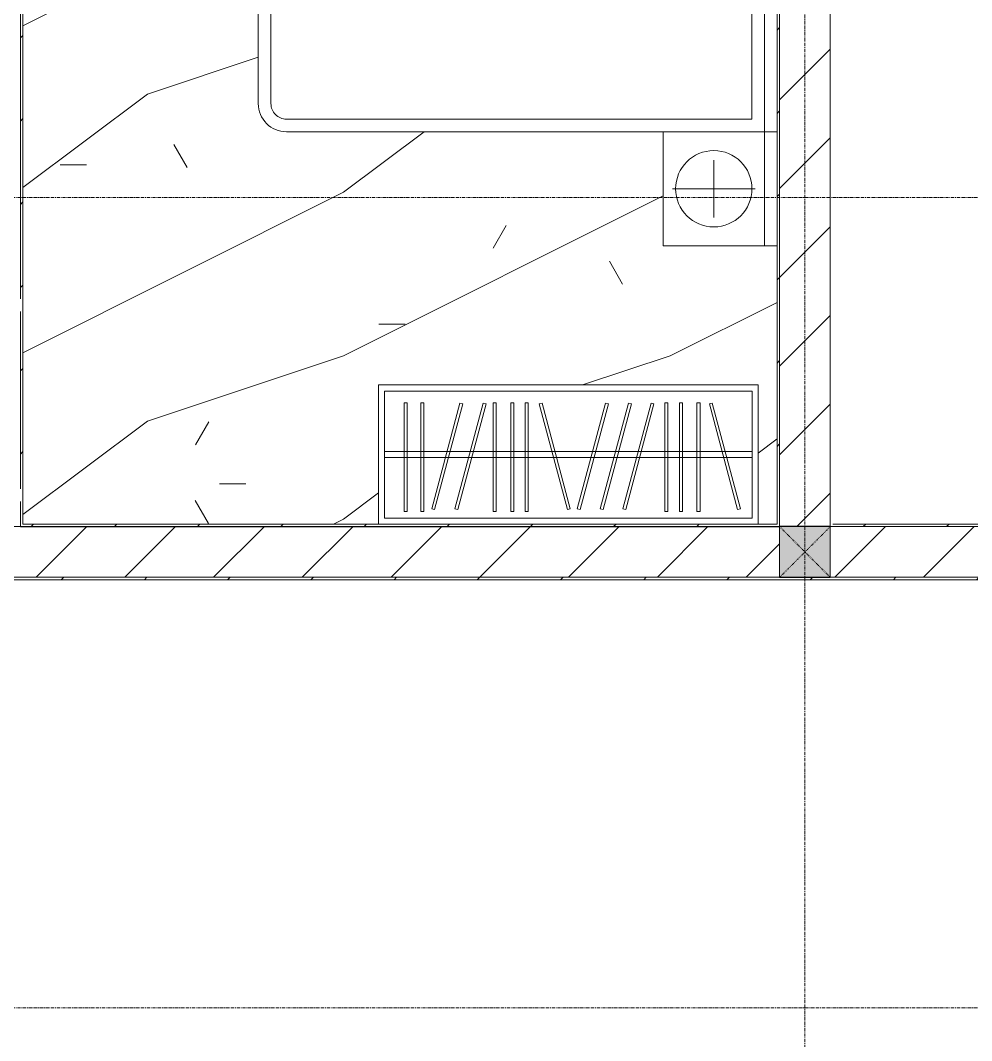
# Model space of a CAD drawing. Header units: millimetres. Extents: x 5121 to 246734, y -48180 to 129206.
# Drawn here: x 96853 to 100611, y 33707 to 37737 of the extents above; entities that cross this region are included whole.
import ezdxf

# ---------------------------------------------------------------- set-up
doc = ezdxf.new("R2010")
doc.units = ezdxf.units.MM
doc.linetypes.add('Dash', pattern=[6, 3, -3])
doc.linetypes.add('Grid Line', pattern=[22.225, 12.7, -3.175, 3.175, -3.175])
for name, color, linetype, lineweight in [('0-1', 7, 'Continuous', 5), ('A-FLOR-PATT-1', 9, 'Continuous', 9), ('A-WALL', 113, 'Continuous', 9), ('A-WALL-1', 250, 'Continuous', 18), ('A-WALL-PATT-2', 50, 'Continuous', 9), ('A-WALL-PATT-3', 111, 'Continuous', 9), ('I-FURN-1', 253, 'Continuous', 9), ('S-COLS', 52, 'Continuous', 9), ('S-COLS-1', 7, 'Continuous', 5), ('S-COLS-5', 52, 'Continuous', 25), ('S-COLS-6', 52, 'Dash', 9), ('S-COLS-HDLN', 52, 'Dash', 9), ('S-GRID-1', 1, 'Grid Line', 9)]:
    doc.layers.add(name, color=color, linetype=linetype, lineweight=lineweight)
pattern_1 = [(45, (0, 0), (-164.40233, 164.40233), [])]
pattern_2 = [(45, (0, 0), (-175.3625, 175.3625), [])]

# ---------------------------------------------------------------- blocks, each defined once
blk = doc.blocks.new('GIUONG NGU-2TAB-1600x2000 - GIUONG NGU-2TAB-1600x2000-V169-TKCS_MB TỔNG THỂ TẦNG 1')
at = {"layer": 'I-FURN-1'}
for p, q in [((458.5, -50), (458.5, 0)), ((458.5, 0), (458.5, -50)), ((2108.2, -50), (2108.2, 0)), ((2108.2, 0), (2108.2, -50)), ((2558.2, -50), (2558.2, 0)), ((458.5, -50), (178.3, -50)), ((178.3, -50), (458.5, -50)), ((458.5, -50), (178.3, -50)), ((458.5, -450.3), (458.5, -50)), ((2108.2, -50), (458.5, -50)), ((458.5, -50), (458.5, -1938.9)), ((458.5, -50), (2108.2, -50)), ((458.5, -1938.9), (458.5, -50)), ((458.5, -450.3), (458.5, -50)), ((458.5, -50), (2108.2, -50)), ((2558.2, -50), (2108.2, -50)), ((2108.2, -50), (2108.2, -450.3)), ((2108.2, -1938.9), (2108.2, -50)), ((2108.2, -50), (2558.2, -50)), ((2108.2, -50), (2558.2, -50)), ((2108.2, -450.3), (2108.2, -50)), ((2108.2, -50), (2108.2, -1938.9)), ((2558.2, -450.3), (2558.2, -50)), ((2558.2, -50), (2558.2, -450.3)), ((8.5, -100), (8.5, -450.3)), ((8.5, -100), (8.5, -450.3)), ((233.5, -86.8), (233.5, -413.5)), ((508.5, -100), (2058.2, -100)), ((508.5, -1938.9), (508.5, -100)), ((2058.2, -100), (2058.2, -1938.9)), ((2333.2, -86.8), (2333.2, -413.5)), ((120.2, -250.2), (346.8, -250.2)), ((2446.5, -250.2), (2219.8, -250.2)), ((8.5, -450.3), (458.5, -450.3)), ((8.5, -450.3), (458.5, -450.3)), ((2108.2, -450.3), (2558.2, -450.3)), ((2558.2, -450.3), (2108.2, -450.3)), ((1997.1, -2000), (569.6, -2000)), ((569.6, -2050), (1997.1, -2050)), ((1997.1, -2050), (569.6, -2050))]:
    blk.add_line(p, q, dxfattribs=at)
for centre in [(233.5, -250.2), (2333.2, -250.2)]:
    blk.add_circle(centre, 150.7, dxfattribs=at)
for centre, radius, start, end in [((569.6, -1938.9), 111.1, 180, 270), ((569.6, -1938.9), 111.1, 180, 270), ((569.6, -1938.9), 61.1, 180, 270), ((1997.1, -1938.9), 111.1, 270, 360), ((1997.1, -1938.9), 61.1, 270, 0), ((1997.1, -1938.9), 111.1, 270, 0)]:
    blk.add_arc(centre, radius, start, end, dxfattribs=at)
blk = doc.blocks.new('TU QUAN AO-SUITE ROOM_3 - TU QUAN AO-SUITE ROOM_3-V170-TKCS_MB TỔNG THỂ TẦNG 1')
at = {"layer": 'I-FURN-1'}
for p, q in [((0, 0), (-550, 0)), ((-550, 0), (-550, -1500)), ((-550, -1500), (-550, 0)), ((-550, 0), (0, 0)), ((-550, -24), (-550, -576)), ((-526, -24), (-24, -24)), ((-526, -1476), (-526, -24)), ((-526, -24), (-526, -600)), ((-287, -24), (-287, -576)), ((-263, -24), (-263, -576)), ((-24, -24), (-24, -1476)), ((-478.3, -181.1), (-61.3, -69.4)), ((-61.3, -69.4), (-58.2, -80.9)), ((-58.2, -80.9), (-475.2, -192.7)), ((-475.2, -192.7), (-478.3, -181.1)), ((-480.1, -229.7), (-50.1, -229.7)), ((-480.1, -241.7), (-480.1, -229.7)), ((-50.1, -241.7), (-480.1, -241.7)), ((-50.1, -229.7), (-50.1, -241.7)), ((-480.1, -299.2), (-50.1, -299.2)), ((-480.1, -311.2), (-480.1, -299.2)), ((-50.1, -311.2), (-480.1, -311.2)), ((-50.1, -299.2), (-50.1, -311.2)), ((-480.1, -356.4), (-50.1, -356.4)), ((-480.1, -368.4), (-480.1, -356.4)), ((-50.1, -356.4), (-50.1, -368.4)), ((-50.1, -368.4), (-480.1, -368.4)), ((-475.2, -411.5), (-478.3, -423.1)), ((-478.3, -423.1), (-61.3, -534.9)), ((-58.2, -523.3), (-475.2, -411.5)), ((-475.2, -500.3), (-478.3, -511.9)), ((-478.3, -511.9), (-61.3, -623.6)), ((-58.2, -612.1), (-475.2, -500.3)), ((-61.3, -534.9), (-58.2, -523.3)), ((-526, -1476), (-526, -600)), ((-475.2, -591.5), (-478.3, -603.1)), ((-478.3, -603.1), (-61.3, -714.9)), ((-58.2, -703.3), (-475.2, -591.5)), ((-287, -576), (-287, -1476)), ((-263, -576), (-263, -1476)), ((-61.3, -623.6), (-58.2, -612.1)), ((-61.3, -714.9), (-58.2, -703.3)), ((-478.3, -853.9), (-61.3, -742.1)), ((-58.2, -753.7), (-475.2, -865.5)), ((-61.3, -742.1), (-58.2, -753.7)), ((-475.2, -865.5), (-478.3, -853.9)), ((-480.1, -908.6), (-480.1, -920.6)), ((-480.1, -908.6), (-480.1, -920.6)), ((-50.1, -908.6), (-480.1, -908.6)), ((-480.1, -920.6), (-50.1, -920.6)), ((-50.1, -920.6), (-50.1, -908.6)), ((-480.1, -965.8), (-480.1, -977.8)), ((-480.1, -965.8), (-480.1, -977.8)), ((-50.1, -965.8), (-480.1, -965.8)), ((-50.1, -977.8), (-50.1, -965.8)), ((-480.1, -977.8), (-50.1, -977.8)), ((-480.1, -1035.3), (-480.1, -1047.3)), ((-480.1, -1035.3), (-480.1, -1047.3)), ((-50.1, -1035.3), (-480.1, -1035.3)), ((-480.1, -1047.3), (-50.1, -1047.3)), ((-50.1, -1047.3), (-50.1, -1035.3)), ((-475.2, -1075.3), (-478.3, -1086.9)), ((-478.3, -1086.9), (-61.3, -1198.6)), ((-58.2, -1187.1), (-475.2, -1075.3)), ((-475.2, -1166.5), (-478.3, -1178.1)), ((-58.2, -1278.3), (-475.2, -1166.5)), ((-478.3, -1178.1), (-61.3, -1289.9)), ((-61.3, -1198.6), (-58.2, -1187.1)), ((-61.3, -1289.9), (-58.2, -1278.3)), ((-480.1, -1320.5), (-480.1, -1332.5)), ((-480.1, -1320.5), (-480.1, -1332.5)), ((-50.1, -1320.5), (-480.1, -1320.5)), ((-50.1, -1332.5), (-50.1, -1320.5)), ((-480.1, -1332.5), (-50.1, -1332.5)), ((-480.1, -1386.9), (-480.1, -1398.9)), ((-480.1, -1386.9), (-480.1, -1398.9)), ((-50.1, -1386.9), (-480.1, -1386.9)), ((-480.1, -1398.9), (-50.1, -1398.9)), ((-50.1, -1398.9), (-50.1, -1386.9)), ((-24, -1476), (-526, -1476)), ((-550, -1500), (0, -1500)), ((0, -1500), (-550, -1500))]:
    blk.add_line(p, q, dxfattribs=at)
blk = doc.blocks.new('NCV_TKTC_TANG 1_rvt-1-TKCS_MB TỔNG THỂ TẦNG 1')
at = {"layer": 'A-FLOR-PATT-1'}
h = blk.add_hatch(dxfattribs=at)
h.set_pattern_fill('FP_5', color=256, style=0, pattern_type=2)
h.set_pattern_definition([(0, (0, 0), (2519.68, 629.92), [103.937, -1785.823, 103.937, -1785.823, -10078.72]), (0, (0, 0), (2519.68, 629.92), [-3779.52, 103.937, -3675.583, 103.937, -1785.823, -4409.44]), (0, (0, 0), (2519.68, 629.92), [-9448.8, 103.937, -1155.903, 103.937, -3045.663]), (120, (944.9, 314.96), (-1805.3667, 1867.147), [103.937, -1785.823, 103.937, -11864.543]), (120, (944.9, 314.96), (-1805.3667, 1867.147), [-1993.697, -1785.823, 103.937, -3675.583, -6299.2]), (120, (944.9, 314.96), (-1805.3667, 1867.147), [-7559.04, 103.937, -1785.823, 103.937, -4305.503]), (120, (944.9, 314.96), (-1805.3667, 1867.147), [-9552.737, -1155.903, 103.937, -3045.663]), (240, (1259.84, 1574.8), (-714.3133, -2497.067), [103.937, -1785.823, 103.937, -11864.543]), (240, (1259.84, 1574.8), (-714.3133, -2497.067), [-1993.697, -1785.823, 103.937, -3675.583, -6299.2]), (240, (1259.84, 1574.8), (-714.3133, -2497.067), [-7559.04, 103.937, -1785.823, 103.937, -4305.503]), (240, (1259.84, 1574.8), (-714.3133, -2497.067), [-9552.737, -1155.903, 103.937, -3045.663])])
h.paths.add_polyline_path([(99767.6, 35746.9), (99842.6, 35746.9), (99842.6, 36847.1), (99392.2, 36847.1), (99392.2, 37297.1), (97903.7, 37297.1), (97874.9, 37300.9), (97848.1, 37312), (97825.1, 37329.6), (97807.5, 37352.6), (97796.4, 37379.4), (97792.6, 37408.2), (97792.6, 38835.6), (97796.4, 38864.4), (97807.5, 38891.2), (97825.1, 38914.2), (97848.1, 38931.9), (97874.9, 38943), (97903.7, 38946.7), (99392.2, 38946.7), (99392.2, 39396.7), (99742.6, 39396.7), (99742.6, 40126.9), (96862.6, 40126.9), (96862.6, 35746.9), (98267.6, 35746.9), (98267.6, 36296.9), (99767.6, 36296.9)])
h = blk.add_hatch(dxfattribs=at)
h.set_pattern_fill('FP_4', color=256, style=0, pattern_type=2)
h.set_pattern_definition([(216.87, (516.46, 1291.15), (3873.4454, 2582.3069), [645.575, -5810.175]), (206.565, (1291.15, 903.8), (-1291.1515, -1291.1492), [1443.55, -1443.55]), (198.435, (1291.15, 258.23), (-2582.2983, -1291.1527), [816.596, -3266.38])])
h.paths.add_polyline_path([(99767.6, 35746.9), (99842.6, 35746.9), (99842.6, 36847.1), (99392.2, 36847.1), (99392.2, 37297.1), (97903.7, 37297.1), (97874.9, 37300.9), (97848.1, 37312), (97825.1, 37329.6), (97807.5, 37352.6), (97796.4, 37379.4), (97792.6, 37408.2), (97792.6, 38835.6), (97796.4, 38864.4), (97807.5, 38891.2), (97825.1, 38914.2), (97848.1, 38931.9), (97874.9, 38943), (97903.7, 38946.7), (99392.2, 38946.7), (99392.2, 39396.7), (99742.6, 39396.7), (99742.6, 40126.9), (96862.6, 40126.9), (96862.6, 35746.9), (98267.6, 35746.9), (98267.6, 36296.9), (99767.6, 36296.9)])
at = {"layer": 'A-WALL-PATT-2'}
h = blk.add_hatch(dxfattribs=at)
h.set_pattern_fill('FP_10', color=256, style=0, pattern_type=2)
h.set_pattern_definition(pattern_1)
h.paths.add_polyline_path([(96852.9, 35737.4), (96862.6, 35737.4), (96862.6, 40136.9), (96852.6, 40136.9), (96852.6, 35737.4)])
h = blk.add_hatch(dxfattribs=at)
h.set_pattern_fill('FP_10', color=256, style=0, pattern_type=2)
h.set_pattern_definition(pattern_1)
h.paths.add_polyline_path([(99852.3, 35746.9), (99852.6, 35746.9), (99852.6, 39226.9), (99842.6, 39226.9), (99842.6, 35746.9)])
h = blk.add_hatch(dxfattribs=at)
h.set_pattern_fill('FP_10', color=256, style=0, pattern_type=2)
h.set_pattern_definition(pattern_1)
h.paths.add_polyline_path([(98958.5, 35737.4), (99852.6, 35737.4), (99852.3, 35746.9), (96862.6, 35746.9), (96862.6, 35737.4), (98267.6, 35737.4)])
at = {"layer": 'A-WALL-1'}
for p, q in [((96852.6, 40136.9), (96852.6, 36636.9)), ((96862.6, 35746.9), (96862.6, 40126.9)), ((99842.6, 39226.9), (99842.6, 35746.9)), ((99852.6, 35746.9), (99852.6, 39226.9)), ((96852.6, 36586.9), (96852.6, 35886.9)), ((96852.6, 35836.9), (96852.6, 35736.9)), ((99842.6, 35746.9), (96862.6, 35746.9)), ((99852.6, 35736.9), (99852.6, 35746.9)), ((96852.6, 35736.9), (96862.6, 35736.9)), ((96862.6, 35736.9), (99852.6, 35736.9))]:
    blk.add_line(p, q, dxfattribs=at)
at = {"layer": 'I-FURN-1'}
for name, p, rotation in [('GIUONG NGU-2TAB-1600x2000 - GIUONG NGU-2TAB-1600x2000-V169-TKCS_MB TỔNG THỂ TẦNG 1', (99842.6, 39405.2), 270.0000000000005), ('TU QUAN AO-SUITE ROOM_3 - TU QUAN AO-SUITE ROOM_3-V170-TKCS_MB TỔNG THỂ TẦNG 1', (99767.6, 35746.9), 269.9999999999996)]:
    blk.add_blockref(name, p, dxfattribs=dict(at, rotation=rotation))
blk = doc.blocks.new('G1_SOF - BO TRU - 200x200-3050151-TKCS_MB TỔNG THỂ TẦNG 1')
at = {"layer": 'S-COLS-HDLN'}
for p, q in [((-100, 100), (100, -100)), ((100, 100), (-100, -100))]:
    blk.add_line(p, q, dxfattribs=at)

msp = doc.modelspace()

# ---------------------------------------------------------------- hatches: boundary and pattern name
at = {"layer": 'A-WALL-PATT-3'}
h = msp.add_hatch(dxfattribs=at)
h.set_pattern_fill('FP_1', color=256, style=0, pattern_type=2)
h.set_pattern_definition(pattern_2)
h.paths.add_polyline_path([(100052.6, 35737.4), (100052.6, 39236.9), (99852.6, 39236.9), (99852.6, 35737.4)])
h = msp.add_hatch(dxfattribs=at)
h.set_pattern_fill('FP_43', color=256, style=0, pattern_type=2)
h.set_pattern_definition(pattern_1)
h.paths.add_polyline_path([(114892.6, 35737.4), (114892.6, 35747.4), (100052.6, 35747.4), (100052.6, 35737.4), (114472.8, 35737.4)])
h = msp.add_hatch(dxfattribs=at)
h.set_pattern_fill('FP_1', color=256, style=0, pattern_type=2)
h.set_pattern_definition(pattern_2)
h.paths.add_polyline_path([(93612.4, 35537.4), (93612.4, 35737.4), (91852.6, 35736.9), (91852.6, 35537.4), (92446.9, 35537.4)])
h.paths.add_polyline_path([(95254.4, 35537.4), (99852.6, 35537.4), (99852.6, 35737.4), (95052.4, 35736.9), (95052.4, 35537.4)])
h.paths.add_polyline_path([(94852.4, 35537.4), (94851.5, 35737.4), (94702.4, 35736.9), (94702.4, 35537.4), (94851.5, 35537.4)])
h.paths.add_polyline_path([(116252.6, 35537.4), (116252.6, 35737.4), (111452.6, 35737.4), (111452.6, 35537.4), (116244.4, 35537.4)])
h.paths.add_polyline_path([(104412.6, 35537.4), (108052.6, 35537.4), (108052.6, 35737.4), (104412.6, 35737.4), (104412.6, 35620.7)])
h.paths.add_polyline_path([(102240.6, 35537.4), (104212.6, 35537.4), (104212.6, 35737.4), (100052.6, 35737.4), (100052.6, 35537.4), (101937.6, 35537.4)])
h.paths.add_polyline_path([(108252.6, 35537.4), (111252.6, 35537.4), (111252.6, 35737.4), (108252.6, 35737.4), (108252.6, 35663)])
h = msp.add_hatch(dxfattribs=at)
h.set_pattern_fill('FP_43', color=256, style=0, pattern_type=2)
h.set_pattern_definition(pattern_1)
h.paths.add_polyline_path([(103897.3, 35527.4), (104212.6, 35527.4), (104212.6, 35537.4), (94702.4, 35537.4), (94702.4, 35527.4), (102246.9, 35527.4)])
h.paths.add_polyline_path([(93610.2, 35527.4), (93612.4, 35527.4), (93612.4, 35537.4), (91642.6, 35534.9), (91642.6, 35527.4), (91852.6, 35527.4)])
at = {"layer": 'S-COLS-1'}
msp.add_hatch(color=256, dxfattribs=at).paths.add_polyline_path([(100052.6, 35537.4), (100052.6, 35737.4), (99852.6, 35736.9), (99852.6, 35537.4)])

# ---------------------------------------------------------------- linework, layer by layer
at = {"layer": 'A-WALL'}
for p, q in [((99852.6, 35537.4), (99852.6, 35737.4)), ((100052.6, 35737.4), (100052.6, 35537.4)), ((95052.4, 35537.4), (99852.6, 35537.4)), ((99852.6, 35537.4), (95052.4, 35537.4)), ((100052.6, 35537.4), (104212.6, 35537.4)), ((104212.6, 35537.4), (100052.6, 35537.4))]:
    msp.add_line(p, q, dxfattribs=at)
at = {"layer": 'A-WALL-1'}
for p, q in [((99852.6, 39236.9), (99852.6, 35737.4)), ((100052.6, 38351.1), (100052.6, 35737.4)), ((114892.6, 35747.4), (100062.6, 35747.4)), ((95052.4, 35737.4), (111452.6, 35737.4)), ((94702.4, 35527.4), (104202.6, 35527.4)), ((100052.6, 35537.4), (99852.6, 35537.4))]:
    msp.add_line(p, q, dxfattribs=at)
at = {"layer": 'S-COLS'}
for p, q in [((99852.6, 35737.4), (99852.6, 35537.4)), ((100052.6, 35537.4), (100052.6, 35737.4))]:
    msp.add_line(p, q, dxfattribs=at)
at = {"layer": 'S-COLS-5'}
for p, q in [((100052.6, 35737.4), (99852.6, 35737.4)), ((99852.6, 35537.4), (100052.6, 35537.4))]:
    msp.add_line(p, q, dxfattribs=at)
at = {"layer": 'S-GRID-1'}
for p, q in [((99952.6, 23210.6), (99952.6, 78232.7)), ((129301.8, 37036.9), (31601.8, 37036.9)), ((129301.8, 33836.9), (31601.8, 33836.9))]:
    msp.add_line(p, q, dxfattribs=at)

# ---------------------------------------------------------------- block references
at = {"layer": '0-1'}
msp.add_blockref('NCV_TKTC_TANG 1_rvt-1-TKCS_MB TỔNG THỂ TẦNG 1', (0, 0), dxfattribs=at)
at = {"layer": 'S-COLS-6'}
msp.add_blockref('G1_SOF - BO TRU - 200x200-3050151-TKCS_MB TỔNG THỂ TẦNG 1', (99952.6, 35637.4), dxfattribs=at)

doc.saveas('drawing.dxf')
